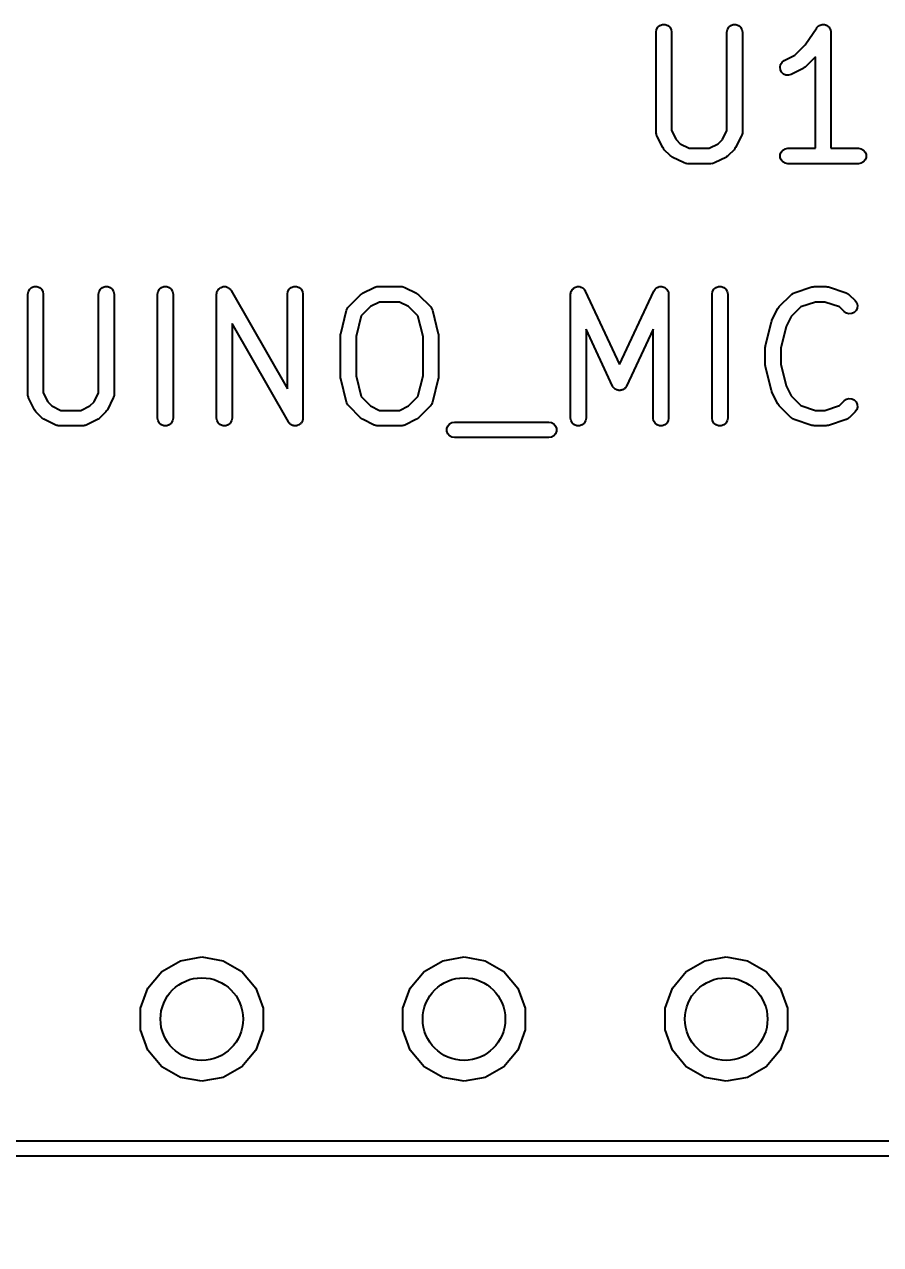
# Model space of a CAD drawing. Header units: millimetres. Extents: x 71 to 299, y 93 to 256.
# Drawn here: x 238.26 to 246.55, y 208.85 to 220.67 of the extents above; entities that cross this region are included whole.
import ezdxf

# ---------------------------------------------------------------- set-up
doc = ezdxf.new("R2010")
doc.units = ezdxf.units.MM
for name, color, linetype in [('BLACK', 7, 'Continuous'), ('PCB', 4, 'Continuous'), ('PCB_参照', 4, 'Continuous')]:
    doc.layers.add(name, color=color, linetype=linetype)
doc.layers.add('寸法', color=7, linetype='Continuous', true_color=0xffbdf8)
doc.styles.get("Standard").update_dxf_attribs({"font": 'arial.ttf', "height": 0.138})
doc.dimstyles.new('JIS-1', dxfattribs={"dimtxt": 2.5, "dimasz": 2.5, "dimexe": 1.25, "dimexo": 0.625, "dimtad": 1, "dimtxsty": 'Standard', "dimblk": 'OPEN', "dimcen": 2.5, "dimadec": 0, "dimazin": 0, "dimtfac": 1, "dimtmove": 0, "dimatfit": 3, "dimldrblk": 'OPEN', "dimfxl": 1, "dimarcsym": 0})

# ---------------------------------------------------------------- blocks, each defined once
blk = doc.blocks.new('PCB詳細')
at = {"layer": 'BLACK'}
for p, q in [((180.181, -36.1829), (180.185, -36.1572)), ((180.185, -36.1572), (180.198, -36.1346)), ((180.198, -36.1346), (180.218, -36.1179)), ((180.218, -36.1179), (180.243, -36.109)), ((180.243, -36.109), (180.269, -36.109)), ((180.269, -36.109), (180.293, -36.1179)), ((180.293, -36.1179), (180.313, -36.1346)), ((180.313, -36.1346), (180.326, -36.1572)), ((180.326, -36.1572), (180.331, -36.1829)), ((180.866, -36.1829), (180.871, -36.1572)), ((180.871, -36.1572), (180.884, -36.1346)), ((180.884, -36.1346), (180.904, -36.1179)), ((180.904, -36.1179), (180.928, -36.109)), ((180.928, -36.109), (180.954, -36.109)), ((180.954, -36.109), (180.979, -36.1179)), ((180.979, -36.1179), (180.999, -36.1346)), ((180.999, -36.1346), (181.012, -36.1572)), ((181.012, -36.1572), (181.016, -36.1829)), ((181.626, -36.3065), (181.736, -36.1413)), ((181.736, -36.1413), (181.739, -36.1382)), ((181.739, -36.1382), (181.741, -36.1346)), ((181.741, -36.1346), (181.748, -36.1289)), ((181.748, -36.1289), (181.754, -36.1224)), ((181.754, -36.1224), (181.758, -36.1206)), ((181.758, -36.1206), (181.761, -36.1179)), ((181.761, -36.1179), (181.769, -36.1148)), ((181.769, -36.1148), (181.778, -36.1109)), ((181.778, -36.1109), (181.782, -36.1104)), ((181.782, -36.1104), (181.786, -36.109)), ((181.786, -36.109), (181.795, -36.109)), ((181.795, -36.109), (181.803, -36.108)), ((181.803, -36.108), (181.807, -36.109)), ((181.807, -36.109), (181.812, -36.109)), ((181.812, -36.109), (181.82, -36.1121)), ((181.82, -36.1121), (181.829, -36.1142)), ((181.829, -36.1142), (181.832, -36.1165)), ((181.832, -36.1165), (181.836, -36.1179)), ((181.836, -36.1179), (181.843, -36.1237)), ((181.843, -36.1237), (181.85, -36.1286)), ((181.85, -36.1286), (181.853, -36.132)), ((181.853, -36.132), (181.856, -36.1346)), ((181.856, -36.1346), (181.861, -36.1424)), ((181.861, -36.1424), (181.866, -36.1496)), ((181.866, -36.1496), (181.867, -36.1536)), ((181.867, -36.1536), (181.869, -36.1572)), ((181.869, -36.1572), (181.871, -36.166)), ((181.871, -36.166), (181.873, -36.1746)), ((181.873, -36.1746), (181.873, -36.1788)), ((181.873, -36.1788), (181.874, -36.1829)), ((180.181, -37.1543), (180.181, -36.1829)), ((180.331, -36.1829), (180.331, -37.1366)), ((180.866, -37.1366), (180.866, -36.1829)), ((181.016, -36.1829), (181.016, -37.1543)), ((181.874, -36.1829), (181.874, -37.3079)), ((181.422, -36.4586), (181.526, -36.4069)), ((181.526, -36.4069), (181.626, -36.3065)), ((181.381, -36.5212), (181.387, -36.4959)), ((181.384, -36.5471), (181.381, -36.5212)), ((181.387, -36.4959), (181.401, -36.4741)), ((181.401, -36.4741), (181.422, -36.4586)), ((181.613, -36.5285), (181.604, -36.5357)), ((181.623, -36.5216), (181.613, -36.5285)), ((181.724, -36.4211), (181.623, -36.5216)), ((181.724, -37.3079), (181.724, -36.4211)), ((181.395, -36.5704), (181.384, -36.5471)), ((181.414, -36.5883), (181.395, -36.5704)), ((181.438, -36.5987), (181.414, -36.5883)), ((181.464, -36.6002), (181.438, -36.5987)), ((181.489, -36.5928), (181.464, -36.6002)), ((181.604, -36.5357), (181.489, -36.5928)), ((180.181, -37.1585), (180.181, -37.1543)), ((180.181, -37.1629), (180.181, -37.1585)), ((180.184, -37.1713), (180.181, -37.1629)), ((180.185, -37.1799), (180.184, -37.1713)), ((180.187, -37.1837), (180.185, -37.1799)), ((180.189, -37.1878), (180.187, -37.1837)), ((180.246, -37.3021), (180.189, -37.1878)), ((180.331, -37.1366), (180.374, -37.2241)), ((180.374, -37.2241), (180.414, -37.2641)), ((180.783, -37.2641), (180.823, -37.2241)), ((180.823, -37.2241), (180.866, -37.1366)), ((181.009, -37.1878), (180.951, -37.3021)), ((181.01, -37.1837), (181.009, -37.1878)), ((181.012, -37.1799), (181.01, -37.1837)), ((181.013, -37.1713), (181.012, -37.1799)), ((181.016, -37.1629), (181.013, -37.1713)), ((181.016, -37.1543), (181.016, -37.1585)), ((181.016, -37.1585), (181.016, -37.1629)), ((180.253, -37.3118), (180.246, -37.3021)), ((180.26, -37.3216), (180.253, -37.3118)), ((180.317, -37.3787), (180.26, -37.3216)), ((180.414, -37.2641), (180.502, -37.3079)), ((180.502, -37.3079), (180.695, -37.3079)), ((180.695, -37.3079), (180.783, -37.2641)), ((180.937, -37.3216), (180.88, -37.3787)), ((180.944, -37.3118), (180.937, -37.3216)), ((180.951, -37.3021), (180.944, -37.3118)), ((181.382, -37.3698), (181.391, -37.3454)), ((181.391, -37.3454), (181.408, -37.3254)), ((181.408, -37.3254), (181.43, -37.3124)), ((181.43, -37.3124), (181.456, -37.3079)), ((181.456, -37.3079), (181.724, -37.3079)), ((181.874, -37.3079), (182.141, -37.3079)), ((182.141, -37.3079), (182.167, -37.3124)), ((182.167, -37.3124), (182.19, -37.3254)), ((182.19, -37.3254), (182.206, -37.3454)), ((182.206, -37.3454), (182.215, -37.3698)), ((180.327, -37.3856), (180.317, -37.3787)), ((180.336, -37.3928), (180.327, -37.3856)), ((180.451, -37.4499), (180.336, -37.3928)), ((180.455, -37.4512), (180.451, -37.4499)), ((180.459, -37.4533), (180.455, -37.4512)), ((180.467, -37.4549), (180.459, -37.4533)), ((180.476, -37.4574), (180.467, -37.4549)), ((180.48, -37.4571), (180.476, -37.4574)), ((180.484, -37.4579), (180.48, -37.4571)), ((180.713, -37.4579), (180.484, -37.4579)), ((180.717, -37.4571), (180.713, -37.4579)), ((180.721, -37.4574), (180.717, -37.4571)), ((180.73, -37.4549), (180.721, -37.4574)), ((180.739, -37.4533), (180.73, -37.4549)), ((180.742, -37.4512), (180.739, -37.4533)), ((180.746, -37.4499), (180.742, -37.4512)), ((180.861, -37.3928), (180.746, -37.4499)), ((180.87, -37.3856), (180.861, -37.3928)), ((180.88, -37.3787), (180.87, -37.3856)), ((181.382, -37.3959), (181.382, -37.3698)), ((181.391, -37.4204), (181.382, -37.3959)), ((181.408, -37.4403), (181.391, -37.4204)), ((181.43, -37.4533), (181.408, -37.4403)), ((181.456, -37.4579), (181.43, -37.4533)), ((182.141, -37.4579), (181.456, -37.4579)), ((182.167, -37.4533), (182.141, -37.4579)), ((182.19, -37.4403), (182.167, -37.4533)), ((182.206, -37.4204), (182.19, -37.4403)), ((182.215, -37.3959), (182.206, -37.4204)), ((182.215, -37.3698), (182.215, -37.3959)), ((174.113, -38.6746), (174.132, -38.6579)), ((174.132, -38.6579), (174.157, -38.649)), ((174.157, -38.649), (174.183, -38.649)), ((174.183, -38.649), (174.207, -38.6579)), ((174.207, -38.6579), (174.227, -38.6746)), ((174.798, -38.6746), (174.818, -38.6579)), ((174.818, -38.6579), (174.843, -38.649)), ((174.843, -38.649), (174.869, -38.649)), ((174.869, -38.649), (174.893, -38.6579)), ((174.893, -38.6579), (174.913, -38.6746)), ((175.37, -38.6746), (175.39, -38.6579)), ((175.39, -38.6579), (175.414, -38.649)), ((175.414, -38.649), (175.44, -38.649)), ((175.44, -38.649), (175.465, -38.6579)), ((175.465, -38.6579), (175.485, -38.6746)), ((175.951, -38.6652), (175.956, -38.662)), ((175.956, -38.662), (175.961, -38.6579)), ((175.961, -38.6579), (175.967, -38.6556)), ((175.967, -38.6556), (175.973, -38.6523)), ((175.973, -38.6523), (175.98, -38.6512)), ((175.98, -38.6512), (175.986, -38.649)), ((175.986, -38.649), (175.992, -38.649)), ((175.992, -38.649), (175.999, -38.6479)), ((175.999, -38.6479), (176.005, -38.649)), ((176.005, -38.649), (176.012, -38.649)), ((176.012, -38.649), (176.018, -38.6513)), ((176.018, -38.6513), (176.025, -38.6525)), ((176.025, -38.6525), (176.03, -38.6557)), ((176.03, -38.6557), (176.036, -38.6579)), ((176.036, -38.6579), (176.041, -38.6622)), ((176.041, -38.6622), (176.047, -38.6656)), ((176.627, -38.6746), (176.647, -38.6579)), ((176.647, -38.6579), (176.671, -38.649)), ((176.671, -38.649), (176.697, -38.649)), ((176.697, -38.649), (176.722, -38.6579)), ((176.722, -38.6579), (176.742, -38.6746)), ((177.336, -38.7129), (177.451, -38.6558)), ((177.451, -38.6558), (177.455, -38.6545)), ((177.455, -38.6545), (177.459, -38.6524)), ((177.459, -38.6524), (177.467, -38.6509)), ((177.467, -38.6509), (177.476, -38.6483)), ((177.476, -38.6483), (177.48, -38.6486)), ((177.48, -38.6486), (177.484, -38.6479)), ((177.484, -38.6479), (177.713, -38.6479)), ((177.713, -38.6479), (177.717, -38.6486)), ((177.717, -38.6486), (177.721, -38.6483)), ((177.721, -38.6483), (177.73, -38.6509)), ((177.73, -38.6509), (177.739, -38.6524)), ((177.739, -38.6524), (177.742, -38.6545)), ((177.742, -38.6545), (177.746, -38.6558)), ((177.746, -38.6558), (177.861, -38.7129)), ((179.377, -38.6684), (179.384, -38.6614)), ((179.384, -38.6614), (179.387, -38.66)), ((179.387, -38.66), (179.39, -38.6579)), ((179.39, -38.6579), (179.399, -38.6546)), ((179.399, -38.6546), (179.408, -38.6504)), ((179.408, -38.6504), (179.411, -38.6501)), ((179.411, -38.6501), (179.414, -38.649)), ((179.414, -38.649), (179.424, -38.649)), ((179.424, -38.649), (179.434, -38.6481)), ((179.434, -38.6481), (179.437, -38.649)), ((179.437, -38.649), (179.44, -38.649)), ((179.44, -38.649), (179.449, -38.6523)), ((179.449, -38.6523), (179.459, -38.6549)), ((179.459, -38.6549), (179.462, -38.6568)), ((179.462, -38.6568), (179.465, -38.6579)), ((179.465, -38.6579), (179.472, -38.6642)), ((180.182, -38.6642), (180.19, -38.6579)), ((180.19, -38.6579), (180.193, -38.6568)), ((180.193, -38.6568), (180.195, -38.6549)), ((180.195, -38.6549), (180.205, -38.6523)), ((180.205, -38.6523), (180.214, -38.649)), ((180.214, -38.649), (180.217, -38.649)), ((180.217, -38.649), (180.221, -38.6481)), ((180.221, -38.6481), (180.23, -38.649)), ((180.23, -38.649), (180.24, -38.649)), ((180.24, -38.649), (180.243, -38.6501)), ((180.243, -38.6501), (180.247, -38.6504)), ((180.247, -38.6504), (180.255, -38.6546)), ((180.255, -38.6546), (180.265, -38.6579)), ((180.265, -38.6579), (180.267, -38.66)), ((180.267, -38.66), (180.27, -38.6614)), ((180.27, -38.6614), (180.277, -38.6684)), ((180.741, -38.6746), (180.761, -38.6579)), ((180.761, -38.6579), (180.786, -38.649)), ((180.786, -38.649), (180.812, -38.649)), ((180.812, -38.649), (180.836, -38.6579)), ((180.836, -38.6579), (180.856, -38.6746)), ((181.518, -38.7088), (181.689, -38.6517)), ((181.689, -38.6517), (181.701, -38.6499)), ((181.701, -38.6499), (181.713, -38.6479)), ((181.713, -38.6479), (181.827, -38.6479)), ((181.827, -38.6479), (181.839, -38.6499)), ((181.839, -38.6499), (181.851, -38.6517)), ((181.851, -38.6517), (182.022, -38.7088)), ((174.095, -38.7229), (174.1, -38.6972)), ((174.095, -39.6943), (174.095, -38.7229)), ((174.1, -38.6972), (174.113, -38.6746)), ((174.227, -38.6746), (174.24, -38.6972)), ((174.24, -38.6972), (174.245, -38.7229)), ((174.245, -38.7229), (174.245, -39.6766)), ((174.781, -38.7229), (174.785, -38.6972)), ((174.781, -39.6766), (174.781, -38.7229)), ((174.785, -38.6972), (174.798, -38.6746)), ((174.913, -38.6746), (174.926, -38.6972)), ((174.926, -38.6972), (174.931, -38.7229)), ((174.931, -38.7229), (174.931, -39.6943)), ((175.352, -38.7229), (175.357, -38.6972)), ((175.352, -39.9229), (175.352, -38.7229)), ((175.357, -38.6972), (175.37, -38.6746)), ((175.485, -38.6746), (175.498, -38.6972)), ((175.498, -38.6972), (175.502, -38.7229)), ((175.502, -38.7229), (175.502, -39.9229)), ((175.924, -38.7229), (175.925, -38.7162)), ((175.924, -39.9229), (175.924, -38.7229)), ((175.925, -38.7095), (175.927, -38.7035)), ((175.925, -38.7162), (175.925, -38.7095)), ((175.927, -38.7035), (175.928, -38.6972)), ((175.928, -38.6972), (175.931, -38.6914)), ((175.931, -38.6914), (175.934, -38.6851)), ((175.934, -38.6851), (175.938, -38.6802)), ((175.938, -38.6802), (175.941, -38.6746)), ((175.941, -38.6746), (175.946, -38.6703)), ((175.946, -38.6703), (175.951, -38.6652)), ((176.047, -38.6656), (176.051, -38.6705)), ((176.051, -38.6705), (176.056, -38.6746)), ((176.056, -38.6746), (176.059, -38.6805)), ((176.059, -38.6805), (176.064, -38.6856)), ((176.064, -38.6856), (176.609, -39.6404)), ((176.609, -38.7229), (176.614, -38.6972)), ((176.609, -39.6404), (176.609, -38.7229)), ((176.614, -38.6972), (176.627, -38.6746)), ((176.742, -38.6746), (176.755, -38.6972)), ((176.755, -38.6972), (176.759, -38.7229)), ((176.759, -38.7229), (176.759, -39.9229)), ((177.203, -38.8413), (177.317, -38.727)), ((177.317, -38.727), (177.327, -38.7201)), ((177.327, -38.7201), (177.336, -38.7129)), ((177.861, -38.7129), (177.87, -38.7201)), ((177.87, -38.7201), (177.88, -38.727)), ((177.88, -38.727), (177.994, -38.8413)), ((179.352, -38.7229), (179.354, -38.7132)), ((179.352, -39.9229), (179.352, -38.7229)), ((179.354, -38.7132), (179.355, -38.7035)), ((179.355, -38.7035), (179.356, -38.7005)), ((179.356, -38.7005), (179.357, -38.6972)), ((179.357, -38.6972), (179.362, -38.6887)), ((179.362, -38.6887), (179.366, -38.6799)), ((179.366, -38.6799), (179.368, -38.6775)), ((179.368, -38.6775), (179.37, -38.6746)), ((179.37, -38.6746), (179.377, -38.6684)), ((179.472, -38.6642), (179.48, -38.6698)), ((179.48, -38.6698), (179.482, -38.6725)), ((179.482, -38.6725), (179.485, -38.6746)), ((179.485, -38.6746), (179.489, -38.6831)), ((179.489, -38.6831), (179.495, -38.6911)), ((179.495, -38.6911), (179.827, -39.4026)), ((179.827, -39.4026), (180.159, -38.6911)), ((180.159, -38.6911), (180.165, -38.6831)), ((180.165, -38.6831), (180.17, -38.6746)), ((180.17, -38.6746), (180.172, -38.6725)), ((180.172, -38.6725), (180.174, -38.6698)), ((180.174, -38.6698), (180.182, -38.6642)), ((180.277, -38.6684), (180.285, -38.6746)), ((180.285, -38.6746), (180.286, -38.6775)), ((180.286, -38.6775), (180.289, -38.6799)), ((180.289, -38.6799), (180.293, -38.6887)), ((180.293, -38.6887), (180.298, -38.6972)), ((180.298, -38.6972), (180.298, -38.7005)), ((180.298, -38.7005), (180.3, -38.7035)), ((180.3, -38.7035), (180.3, -38.7132)), ((180.3, -38.7132), (180.302, -38.7229)), ((180.302, -38.7229), (180.302, -39.9229)), ((180.724, -38.7229), (180.728, -38.6972)), ((180.724, -39.9229), (180.724, -38.7229)), ((180.728, -38.6972), (180.741, -38.6746)), ((180.856, -38.6746), (180.869, -38.6972)), ((180.869, -38.6972), (180.874, -38.7229)), ((180.874, -38.7229), (180.874, -39.9229)), ((181.374, -38.8413), (181.488, -38.727)), ((181.488, -38.727), (181.492, -38.7245)), ((181.492, -38.7245), (181.495, -38.7213)), ((181.495, -38.7213), (181.503, -38.7171)), ((181.503, -38.7171), (181.51, -38.712)), ((181.51, -38.712), (181.514, -38.7109)), ((181.514, -38.7109), (181.518, -38.7088)), ((182.022, -38.7088), (182.026, -38.7109)), ((182.026, -38.7109), (182.03, -38.712)), ((182.03, -38.712), (182.037, -38.7171)), ((182.037, -38.7171), (182.045, -38.7213)), ((182.045, -38.7213), (182.048, -38.7245)), ((182.048, -38.7245), (182.052, -38.727)), ((182.052, -38.727), (182.109, -38.7841)), ((177.126, -39.1047), (177.183, -38.8761)), ((177.183, -38.8761), (177.186, -38.8695)), ((177.186, -38.8695), (177.188, -38.8626)), ((177.188, -38.8626), (177.191, -38.8577)), ((177.191, -38.8577), (177.194, -38.8523)), ((177.194, -38.8523), (177.199, -38.8471)), ((177.199, -38.8471), (177.203, -38.8413)), ((177.414, -38.8416), (177.323, -38.9326)), ((177.502, -38.7979), (177.414, -38.8416)), ((177.695, -38.7979), (177.502, -38.7979)), ((177.783, -38.8416), (177.695, -38.7979)), ((177.874, -38.9326), (177.783, -38.8416)), ((177.994, -38.8413), (177.999, -38.8471)), ((177.999, -38.8471), (178.004, -38.8523)), ((178.004, -38.8523), (178.006, -38.8577)), ((178.006, -38.8577), (178.009, -38.8626)), ((178.009, -38.8626), (178.011, -38.8695)), ((178.011, -38.8695), (178.014, -38.8761)), ((178.014, -38.8761), (178.071, -39.1047)), ((181.303, -38.975), (181.36, -38.8607)), ((181.36, -38.8607), (181.367, -38.8511)), ((181.367, -38.8511), (181.374, -38.8413)), ((181.582, -38.8456), (181.489, -38.9387)), ((181.725, -38.7979), (181.582, -38.8456)), ((181.815, -38.7979), (181.725, -38.7979)), ((181.958, -38.8456), (181.815, -38.7979)), ((182.003, -38.8902), (181.958, -38.8456)), ((182.024, -38.9051), (182.003, -38.8902)), ((182.099, -38.8986), (182.075, -38.9096)), ((182.117, -38.8802), (182.099, -38.8986)), ((182.109, -38.7841), (182.124, -38.8054)), ((182.128, -38.8566), (182.117, -38.8802)), ((182.124, -38.8054), (182.13, -38.8306)), ((182.13, -38.8306), (182.128, -38.8566)), ((176.619, -39.9601), (176.074, -39.0053)), ((176.074, -39.0053), (176.074, -39.9229)), ((177.323, -38.9326), (177.274, -39.1321)), ((177.924, -39.1321), (177.874, -38.9326)), ((181.24, -39.219), (181.297, -38.9904)), ((181.297, -38.9904), (181.301, -38.9829)), ((181.301, -38.9829), (181.303, -38.975)), ((181.489, -38.9387), (181.441, -39.0347)), ((182.049, -38.9119), (182.024, -38.9051)), ((182.075, -38.9096), (182.049, -38.9119)), ((177.124, -39.1229), (177.125, -39.1138)), ((177.124, -39.5229), (177.124, -39.1229)), ((177.125, -39.1138), (177.126, -39.1047)), ((177.274, -39.1321), (177.274, -39.5136)), ((177.924, -39.5136), (177.924, -39.1321)), ((178.071, -39.1047), (178.072, -39.1138)), ((178.072, -39.1138), (178.074, -39.1229)), ((178.074, -39.1229), (178.074, -39.5229)), ((179.759, -39.6117), (179.502, -39.0609)), ((179.502, -39.0609), (179.502, -39.9229)), ((180.152, -39.0609), (179.895, -39.6117)), ((180.152, -39.9229), (180.152, -39.0609)), ((181.441, -39.0347), (181.388, -39.2464)), ((181.238, -39.2371), (181.239, -39.2281)), ((181.238, -39.4086), (181.238, -39.2371)), ((181.239, -39.2281), (181.24, -39.219)), ((181.388, -39.2464), (181.388, -39.3993)), ((181.239, -39.4176), (181.238, -39.4086)), ((181.24, -39.4268), (181.239, -39.4176)), ((181.297, -39.6553), (181.24, -39.4268)), ((181.388, -39.3993), (181.441, -39.611)), ((177.125, -39.5319), (177.124, -39.5229)), ((177.126, -39.541), (177.125, -39.5319)), ((177.183, -39.7696), (177.126, -39.541)), ((177.274, -39.5136), (177.323, -39.7131)), ((177.874, -39.7131), (177.924, -39.5136)), ((178.071, -39.541), (178.014, -39.7696)), ((178.072, -39.5319), (178.071, -39.541)), ((178.074, -39.5229), (178.072, -39.5319)), ((174.096, -39.6985), (174.095, -39.6943)), ((174.095, -39.7029), (174.096, -39.6985)), ((174.098, -39.7113), (174.095, -39.7029)), ((174.1, -39.7199), (174.098, -39.7113)), ((174.102, -39.7237), (174.1, -39.7199)), ((174.103, -39.7278), (174.102, -39.7237)), ((174.245, -39.6766), (174.289, -39.7641)), ((174.737, -39.7641), (174.781, -39.6766)), ((174.924, -39.7237), (174.923, -39.7278)), ((174.926, -39.7199), (174.924, -39.7237)), ((174.928, -39.7113), (174.926, -39.7199)), ((174.93, -39.7029), (174.928, -39.7113)), ((174.931, -39.6943), (174.93, -39.6985)), ((174.93, -39.6985), (174.93, -39.7029)), ((177.323, -39.7131), (177.414, -39.8041)), ((177.783, -39.8041), (177.874, -39.7131)), ((179.763, -39.6171), (179.759, -39.6117)), ((179.766, -39.623), (179.763, -39.6171)), ((179.77, -39.6277), (179.766, -39.623)), ((179.774, -39.633), (179.77, -39.6277)), ((179.779, -39.6368), (179.774, -39.633)), ((179.784, -39.6414), (179.779, -39.6368)), ((179.79, -39.6442), (179.784, -39.6414)), ((179.795, -39.648), (179.79, -39.6442)), ((179.802, -39.6497), (179.795, -39.648)), ((179.808, -39.6524), (179.802, -39.6497)), ((179.814, -39.653), (179.808, -39.6524)), ((179.821, -39.6547), (179.814, -39.653)), ((179.827, -39.6541), (179.821, -39.6547)), ((179.834, -39.6547), (179.827, -39.6541)), ((179.84, -39.653), (179.834, -39.6547)), ((179.847, -39.6524), (179.84, -39.653)), ((179.853, -39.6497), (179.847, -39.6524)), ((179.859, -39.648), (179.853, -39.6497)), ((179.864, -39.6442), (179.859, -39.648)), ((179.87, -39.6414), (179.864, -39.6442)), ((179.875, -39.6368), (179.87, -39.6414)), ((179.88, -39.633), (179.875, -39.6368)), ((179.884, -39.6277), (179.88, -39.633)), ((179.889, -39.623), (179.884, -39.6277)), ((179.891, -39.6171), (179.889, -39.623)), ((179.895, -39.6117), (179.891, -39.6171)), ((181.301, -39.6628), (181.297, -39.6553)), ((181.303, -39.6707), (181.301, -39.6628)), ((181.36, -39.785), (181.303, -39.6707)), ((181.441, -39.611), (181.489, -39.707)), ((181.489, -39.707), (181.582, -39.8002)), ((174.16, -39.8421), (174.103, -39.7278)), ((174.167, -39.8518), (174.16, -39.8421)), ((174.289, -39.7641), (174.329, -39.8041)), ((174.329, -39.8041), (174.416, -39.8479)), ((174.609, -39.8479), (174.697, -39.8041)), ((174.697, -39.8041), (174.737, -39.7641)), ((174.866, -39.8421), (174.858, -39.8518)), ((174.923, -39.7278), (174.866, -39.8421)), ((177.186, -39.7762), (177.183, -39.7696)), ((177.188, -39.7831), (177.186, -39.7762)), ((177.191, -39.788), (177.188, -39.7831)), ((177.194, -39.7934), (177.191, -39.788)), ((177.199, -39.7986), (177.194, -39.7934)), ((177.203, -39.8045), (177.199, -39.7986)), ((177.317, -39.9187), (177.203, -39.8045)), ((177.414, -39.8041), (177.502, -39.8479)), ((177.695, -39.8479), (177.783, -39.8041)), ((177.994, -39.8045), (177.88, -39.9187)), ((177.999, -39.7986), (177.994, -39.8045)), ((178.004, -39.7934), (177.999, -39.7986)), ((178.006, -39.788), (178.004, -39.7934)), ((178.009, -39.7831), (178.006, -39.788)), ((178.011, -39.7762), (178.009, -39.7831)), ((178.014, -39.7696), (178.011, -39.7762)), ((181.367, -39.7946), (181.36, -39.785)), ((181.374, -39.8045), (181.367, -39.7946)), ((181.488, -39.9187), (181.374, -39.8045)), ((181.582, -39.8002), (181.725, -39.8479)), ((181.815, -39.8479), (181.958, -39.8002)), ((181.958, -39.8002), (182.003, -39.7555)), ((182.003, -39.7555), (182.024, -39.7406)), ((182.024, -39.7406), (182.049, -39.7339)), ((182.049, -39.7339), (182.075, -39.7361)), ((182.075, -39.7361), (182.099, -39.7471)), ((182.099, -39.7471), (182.117, -39.7656)), ((182.124, -39.8403), (182.109, -39.8616)), ((182.117, -39.7656), (182.128, -39.7892)), ((182.13, -39.8151), (182.124, -39.8403)), ((182.128, -39.7892), (182.13, -39.8151)), ((174.174, -39.8616), (174.167, -39.8518)), ((174.231, -39.9187), (174.174, -39.8616)), ((174.241, -39.9256), (174.231, -39.9187)), ((174.251, -39.9328), (174.241, -39.9256)), ((174.365, -39.9899), (174.251, -39.9328)), ((174.416, -39.8479), (174.609, -39.8479)), ((174.775, -39.9328), (174.661, -39.9899)), ((174.785, -39.9256), (174.775, -39.9328)), ((174.794, -39.9187), (174.785, -39.9256)), ((174.852, -39.8616), (174.794, -39.9187)), ((174.858, -39.8518), (174.852, -39.8616)), ((175.357, -39.9485), (175.352, -39.9229)), ((175.37, -39.9711), (175.357, -39.9485)), ((175.498, -39.9485), (175.485, -39.9711)), ((175.502, -39.9229), (175.498, -39.9485)), ((175.928, -39.9485), (175.924, -39.9229)), ((175.941, -39.9711), (175.928, -39.9485)), ((176.069, -39.9485), (176.056, -39.9711)), ((176.074, -39.9229), (176.069, -39.9485)), ((176.623, -39.9652), (176.619, -39.9601)), ((176.749, -39.9606), (176.745, -39.9655)), ((176.751, -39.9543), (176.749, -39.9606)), ((176.755, -39.9485), (176.751, -39.9543)), ((176.756, -39.9422), (176.755, -39.9485)), ((176.758, -39.9362), (176.756, -39.9422)), ((176.759, -39.9229), (176.758, -39.9295)), ((176.758, -39.9295), (176.758, -39.9362)), ((177.327, -39.9256), (177.317, -39.9187)), ((177.336, -39.9328), (177.327, -39.9256)), ((177.451, -39.9899), (177.336, -39.9328)), ((177.502, -39.8479), (177.695, -39.8479)), ((177.861, -39.9328), (177.746, -39.9899)), ((177.87, -39.9256), (177.861, -39.9328)), ((177.88, -39.9187), (177.87, -39.9256)), ((178.201, -39.9667), (178.227, -39.9621)), ((178.227, -39.9621), (179.141, -39.9621)), ((179.141, -39.9621), (179.167, -39.9667)), ((179.357, -39.9485), (179.352, -39.9229)), ((179.37, -39.9711), (179.357, -39.9485)), ((179.498, -39.9485), (179.485, -39.9711)), ((179.502, -39.9229), (179.498, -39.9485)), ((180.157, -39.9485), (180.152, -39.9229)), ((180.17, -39.9711), (180.157, -39.9485)), ((180.298, -39.9485), (180.285, -39.9711)), ((180.302, -39.9229), (180.298, -39.9485)), ((180.728, -39.9485), (180.724, -39.9229)), ((180.741, -39.9711), (180.728, -39.9485)), ((180.869, -39.9485), (180.856, -39.9711)), ((180.874, -39.9229), (180.869, -39.9485)), ((181.492, -39.9212), (181.488, -39.9187)), ((181.495, -39.9245), (181.492, -39.9212)), ((181.503, -39.9286), (181.495, -39.9245)), ((181.51, -39.9337), (181.503, -39.9286)), ((181.514, -39.9348), (181.51, -39.9337)), ((181.518, -39.9369), (181.514, -39.9348)), ((181.689, -39.994), (181.518, -39.9369)), ((181.725, -39.8479), (181.815, -39.8479)), ((182.022, -39.9369), (181.851, -39.994)), ((182.026, -39.9348), (182.022, -39.9369)), ((182.03, -39.9337), (182.026, -39.9348)), ((182.037, -39.9286), (182.03, -39.9337)), ((182.045, -39.9245), (182.037, -39.9286)), ((182.048, -39.9212), (182.045, -39.9245)), ((182.052, -39.9187), (182.048, -39.9212)), ((182.109, -39.8616), (182.052, -39.9187)), ((174.369, -39.9912), (174.365, -39.9899)), ((174.373, -39.9933), (174.369, -39.9912)), ((174.382, -39.9949), (174.373, -39.9933)), ((174.39, -39.9974), (174.382, -39.9949)), ((174.394, -39.9971), (174.39, -39.9974)), ((174.399, -39.9979), (174.394, -39.9971)), ((174.627, -39.9979), (174.399, -39.9979)), ((174.631, -39.9971), (174.627, -39.9979)), ((174.636, -39.9974), (174.631, -39.9971)), ((174.644, -39.9949), (174.636, -39.9974)), ((174.653, -39.9933), (174.644, -39.9949)), ((174.657, -39.9912), (174.653, -39.9933)), ((174.661, -39.9899), (174.657, -39.9912)), ((175.39, -39.9878), (175.37, -39.9711)), ((175.414, -39.9967), (175.39, -39.9878)), ((175.44, -39.9967), (175.414, -39.9967)), ((175.465, -39.9878), (175.44, -39.9967)), ((175.485, -39.9711), (175.465, -39.9878)), ((175.961, -39.9878), (175.941, -39.9711)), ((175.986, -39.9967), (175.961, -39.9878)), ((176.012, -39.9967), (175.986, -39.9967)), ((176.036, -39.9878), (176.012, -39.9967)), ((176.056, -39.9711), (176.036, -39.9878)), ((176.627, -39.9711), (176.623, -39.9652)), ((176.632, -39.9752), (176.627, -39.9711)), ((176.636, -39.9801), (176.632, -39.9752)), ((176.642, -39.9835), (176.636, -39.9801)), ((176.647, -39.9878), (176.642, -39.9835)), ((176.653, -39.99), (176.647, -39.9878)), ((176.658, -39.9932), (176.653, -39.99)), ((176.665, -39.9944), (176.658, -39.9932)), ((176.671, -39.9967), (176.665, -39.9944)), ((176.678, -39.9967), (176.671, -39.9967)), ((176.684, -39.9979), (176.678, -39.9967)), ((176.691, -39.9967), (176.684, -39.9979)), ((176.697, -39.9967), (176.691, -39.9967)), ((176.703, -39.9945), (176.697, -39.9967)), ((176.71, -39.9934), (176.703, -39.9945)), ((176.715, -39.9901), (176.71, -39.9934)), ((176.722, -39.9878), (176.715, -39.9901)), ((176.727, -39.9837), (176.722, -39.9878)), ((176.732, -39.9805), (176.727, -39.9837)), ((176.737, -39.9754), (176.732, -39.9805)), ((176.742, -39.9711), (176.737, -39.9754)), ((176.745, -39.9655), (176.742, -39.9711)), ((177.455, -39.9912), (177.451, -39.9899)), ((177.459, -39.9933), (177.455, -39.9912)), ((177.467, -39.9949), (177.459, -39.9933)), ((177.476, -39.9974), (177.467, -39.9949)), ((177.48, -39.9971), (177.476, -39.9974)), ((177.484, -39.9979), (177.48, -39.9971)), ((177.713, -39.9979), (177.484, -39.9979)), ((177.717, -39.9971), (177.713, -39.9979)), ((177.721, -39.9974), (177.717, -39.9971)), ((177.73, -39.9949), (177.721, -39.9974)), ((177.739, -39.9933), (177.73, -39.9949)), ((177.742, -39.9912), (177.739, -39.9933)), ((177.746, -39.9899), (177.742, -39.9912)), ((178.153, -40.0241), (178.162, -39.9996)), ((178.153, -40.0502), (178.153, -40.0241)), ((178.162, -40.0746), (178.153, -40.0502)), ((178.162, -39.9996), (178.179, -39.9797)), ((178.179, -40.0946), (178.162, -40.0746)), ((178.179, -39.9797), (178.201, -39.9667)), ((179.167, -39.9667), (179.19, -39.9797)), ((179.19, -39.9797), (179.206, -39.9996)), ((179.206, -40.0746), (179.19, -40.0946)), ((179.206, -39.9996), (179.215, -40.0241)), ((179.215, -40.0502), (179.206, -40.0746)), ((179.215, -40.0241), (179.215, -40.0502)), ((179.39, -39.9878), (179.37, -39.9711)), ((179.414, -39.9967), (179.39, -39.9878)), ((179.44, -39.9967), (179.414, -39.9967)), ((179.465, -39.9878), (179.44, -39.9967)), ((179.485, -39.9711), (179.465, -39.9878)), ((180.19, -39.9878), (180.17, -39.9711)), ((180.214, -39.9967), (180.19, -39.9878)), ((180.24, -39.9967), (180.214, -39.9967)), ((180.265, -39.9878), (180.24, -39.9967)), ((180.285, -39.9711), (180.265, -39.9878)), ((180.761, -39.9878), (180.741, -39.9711)), ((180.786, -39.9967), (180.761, -39.9878)), ((180.812, -39.9967), (180.786, -39.9967)), ((180.836, -39.9878), (180.812, -39.9967)), ((180.856, -39.9711), (180.836, -39.9878)), ((181.701, -39.9958), (181.689, -39.994)), ((181.713, -39.9979), (181.701, -39.9958)), ((181.827, -39.9979), (181.713, -39.9979)), ((181.839, -39.9958), (181.827, -39.9979)), ((181.851, -39.994), (181.839, -39.9958)), ((178.201, -40.1076), (178.179, -40.0946)), ((178.227, -40.1121), (178.201, -40.1076)), ((179.141, -40.1121), (178.227, -40.1121)), ((179.167, -40.1076), (179.141, -40.1121)), ((179.19, -40.0946), (179.167, -40.1076)), ((175.574, -45.18), (175.78, -45.1437)), ((175.78, -45.1437), (175.986, -45.18)), ((178.114, -45.18), (178.32, -45.1437)), ((178.32, -45.1437), (178.526, -45.18)), ((180.654, -45.18), (180.86, -45.1437)), ((180.86, -45.1437), (181.066, -45.18)), ((175.393, -45.2846), (175.574, -45.18)), ((175.986, -45.18), (176.167, -45.2846)), ((177.933, -45.2846), (178.114, -45.18)), ((178.526, -45.18), (178.707, -45.2846)), ((180.473, -45.2846), (180.654, -45.18)), ((181.066, -45.18), (181.247, -45.2846)), ((175.258, -45.4449), (175.393, -45.2846)), ((176.167, -45.2846), (176.302, -45.4449)), ((177.798, -45.4449), (177.933, -45.2846)), ((178.707, -45.2846), (178.842, -45.4449)), ((180.338, -45.4449), (180.473, -45.2846)), ((181.247, -45.2846), (181.382, -45.4449)), ((175.187, -45.6414), (175.258, -45.4449)), ((176.302, -45.4449), (176.373, -45.6414)), ((177.727, -45.6414), (177.798, -45.4449)), ((178.842, -45.4449), (178.913, -45.6414)), ((180.267, -45.6414), (180.338, -45.4449)), ((181.382, -45.4449), (181.453, -45.6414)), ((175.187, -45.8506), (175.187, -45.6414)), ((176.373, -45.6414), (176.373, -45.8506)), ((177.727, -45.8506), (177.727, -45.6414)), ((178.913, -45.6414), (178.913, -45.8506)), ((180.267, -45.8506), (180.267, -45.6414)), ((181.453, -45.6414), (181.453, -45.8506)), ((175.258, -46.0471), (175.187, -45.8506)), ((176.373, -45.8506), (176.302, -46.0471)), ((177.798, -46.0471), (177.727, -45.8506)), ((178.913, -45.8506), (178.842, -46.0471)), ((180.338, -46.0471), (180.267, -45.8506)), ((181.453, -45.8506), (181.382, -46.0471)), ((175.393, -46.2074), (175.258, -46.0471)), ((176.302, -46.0471), (176.167, -46.2074)), ((177.933, -46.2074), (177.798, -46.0471)), ((178.842, -46.0471), (178.707, -46.2074)), ((180.473, -46.2074), (180.338, -46.0471)), ((181.382, -46.0471), (181.247, -46.2074)), ((175.574, -46.312), (175.393, -46.2074)), ((176.167, -46.2074), (175.986, -46.312)), ((178.114, -46.312), (177.933, -46.2074)), ((178.707, -46.2074), (178.526, -46.312)), ((180.654, -46.312), (180.473, -46.2074)), ((181.247, -46.2074), (181.066, -46.312)), ((175.78, -46.3483), (175.574, -46.312)), ((175.986, -46.312), (175.78, -46.3483)), ((178.32, -46.3483), (178.114, -46.312)), ((178.526, -46.312), (178.32, -46.3483)), ((180.86, -46.3483), (180.654, -46.312)), ((181.066, -46.312), (180.86, -46.3483)), ((154.575, -46.925), (202.425, -46.925)), ((202.5, -47.075), (154.5, -47.075))]:
    blk.add_line(p, q, dxfattribs=at)
for centre in [(175.78, -45.746), (178.32, -45.746), (180.86, -45.746)]:
    blk.add_circle(centre, 0.4, dxfattribs=at)
blk = doc.blocks.new('A$C28663')
at = {"layer": 'PCB'}
blk.add_blockref('PCB詳細', (-35.075, 145.925), dxfattribs=at)
blk = doc.blocks.new('_OPEN')
at = {"color": 0, "linetype": 'ByBlock', "lineweight": -2}
for p, q in [((-1, 0.166667), (0, 0)), ((-1, -0.166667), (0, 0)), ((0, 0), (-1, 0))]:
    blk.add_line(p, q, dxfattribs=at)
blk = doc.blocks.new('*D10')
at = {"layer": 'Defpoints', "color": 0}
for p in [(162.199, 206.874), (281.115, 206.874), (162.199, 205.594)]:
    blk.add_point(p, dxfattribs=at)
at = {"layer": '寸法', "color": 0, "lineweight": -2}
for p, q in [((281.115, 205.594), (281.115, 213.47)), ((162.824, 206.874), (282.365, 206.874)), ((281.115, 205.594), (281.115, 206.874)), ((162.824, 205.594), (282.365, 205.594)), ((281.115, 203.094), (281.115, 200.594))]:
    blk.add_line(p, q, dxfattribs=at)
at = {"layer": '寸法', "color": 0, "lineweight": -2, "xscale": 2.5, "yscale": 2.5, "zscale": 2.5}
for p, rotation in [((281.115, 206.874), 270), ((281.115, 205.594), 90)]:
    blk.add_blockref('_OPEN', p, dxfattribs=dict(at, rotation=rotation))
at = {"layer": '寸法', "color": 0, "insert": (280.407, 212.672), "char_height": 0.138, "attachment_point": 5, "rotation": 90}
blk.add_mtext('1,28', dxfattribs=at)

msp = doc.modelspace()

# ---------------------------------------------------------------- block references
at = {"layer": 'PCB_参照'}
msp.add_blockref('A$C28663', (99.274, 110.857), dxfattribs=at)

# ---------------------------------------------------------------- dimensions: what is measured, and where the dimension line sits
at = {"layer": '寸法'}
dim = msp.add_linear_dim(base=(281.115, 206.874), p1=(162.199, 205.594), p2=(162.199, 206.874), angle=90, dimstyle='JIS-1', override={"dimlfac": 1}, dxfattribs=at)
dim.commit()
dim.dimension.update_dxf_attribs({"geometry": '*D10', "text_midpoint": (280.407, 212.672)})

doc.saveas('drawing.dxf')
